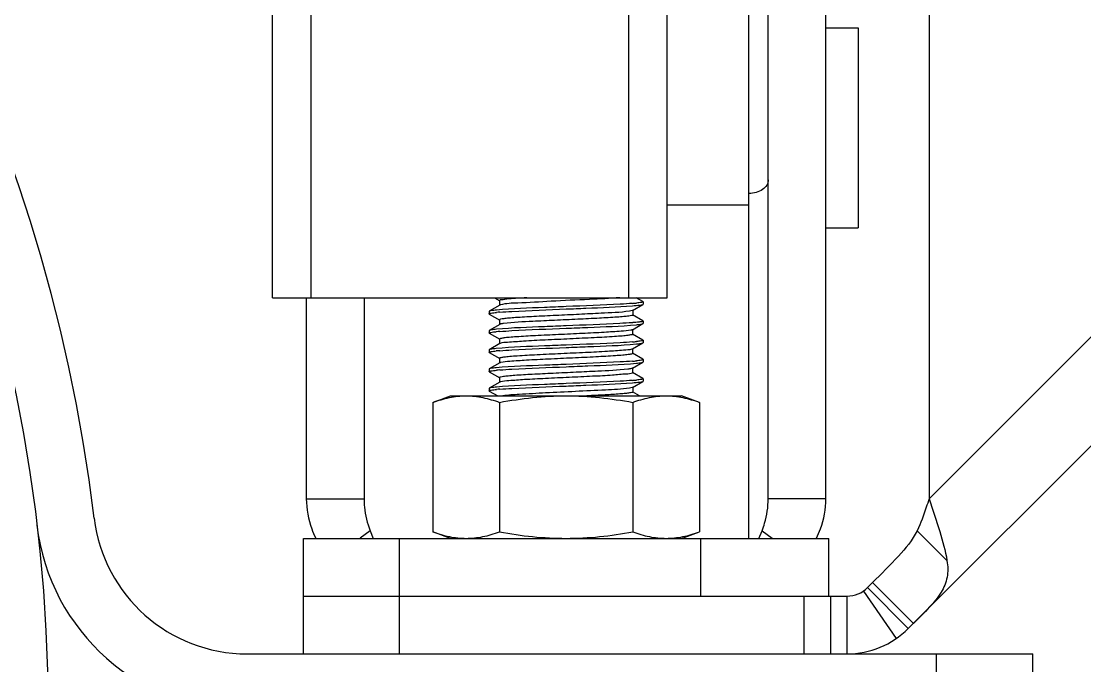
# Model space of a CAD drawing. Extents: x 1382187 to 1725648, y 860327 to 1571294.
# Drawn here: x 1509380 to 1510363, y 1235059 to 1235654 of the extents above; entities that cross this region are included whole.
import ezdxf

# ---------------------------------------------------------------- set-up
doc = ezdxf.new("R2010")
doc.units = 0
doc.header["$LTSCALE"] = 1000
doc.header["$MEASUREMENT"] = 0

msp = doc.modelspace()

# ---------------------------------------------------------------- linework, layer by layer
at = {"linetype": 'Continuous'}
for p, q in [((1509611.96, 1235398.99), (1509611.96, 1238358.6)), ((1509647.55, 1235398.99), (1509647.55, 1238358.6)), ((1509941.17, 1235398.99), (1509941.17, 1238358.6)), ((1509976.76, 1235398.99), (1509976.76, 1238358.6)), ((1510052.39, 1235176.55), (1510052.39, 1236197.1)), ((1510070.18, 1235213.07), (1510070.18, 1235747.36)), ((1510123.57, 1235213.07), (1510123.57, 1235747.36)), ((1510218.88, 1235747.36), (1510218.88, 1235213.02)), ((1510123.57, 1235648.35), (1510153.36, 1235648.35)), ((1510218.88, 1235213.02), (1510647.15, 1235641.29)), ((1510697.48, 1235590.96), (1510199.76, 1235093.24)), ((1509976.76, 1235484.88), (1510052.39, 1235484.88)), ((1510123.57, 1235463.42), (1510153.36, 1235463.42)), ((1509611.96, 1235398.99), (1509976.76, 1235398.99)), ((1509643.1, 1235398.99), (1509643.1, 1235213.07)), ((1509696.49, 1235398.99), (1509696.49, 1235213.07)), ((1509816.98, 1235398.99), (1509821.98, 1235396.1)), ((1509821.79, 1235396.32), (1509821.79, 1235391.87)), ((1509954.35, 1235395.4), (1509948.15, 1235398.99)), ((1509954.35, 1235395.4), (1509954.51, 1235395.21)), ((1509954.51, 1235395.21), (1509954.51, 1235392.98)), ((1509812.32, 1235386.51), (1509812.15, 1235386.31)), ((1509812.15, 1235386.31), (1509812.15, 1235384.09)), ((1509812.32, 1235383.89), (1509812.15, 1235384.09)), ((1509821.98, 1235392.1), (1509812.32, 1235386.51)), ((1509812.32, 1235383.89), (1509821.98, 1235378.3)), ((1509944.69, 1235387.2), (1509954.35, 1235392.79)), ((1509944.88, 1235387.42), (1509944.88, 1235382.97)), ((1509954.35, 1235392.79), (1509954.51, 1235392.98)), ((1509821.98, 1235374.3), (1509812.32, 1235368.71)), ((1509821.79, 1235378.53), (1509821.79, 1235374.08)), ((1509954.35, 1235377.61), (1509944.69, 1235383.2)), ((1509944.69, 1235369.4), (1509954.35, 1235374.99)), ((1509954.35, 1235377.61), (1509954.51, 1235377.41)), ((1509954.35, 1235374.99), (1509954.51, 1235375.19)), ((1509954.51, 1235377.41), (1509954.51, 1235375.19)), ((1509812.32, 1235368.71), (1509812.15, 1235368.52)), ((1509812.15, 1235368.52), (1509812.15, 1235366.29)), ((1509812.32, 1235366.1), (1509812.15, 1235366.29)), ((1509812.32, 1235366.1), (1509821.98, 1235360.51)), ((1509954.35, 1235359.81), (1509944.69, 1235365.4)), ((1509944.88, 1235365.18), (1509944.88, 1235369.63)), ((1509821.98, 1235356.51), (1509812.32, 1235350.92)), ((1509821.79, 1235360.73), (1509821.79, 1235356.28)), ((1509822.2, 1235356.61), (1509821.98, 1235356.51)), ((1509944.69, 1235351.61), (1509954.35, 1235357.2)), ((1509954.35, 1235359.81), (1509954.51, 1235359.62)), ((1509954.35, 1235357.2), (1509954.51, 1235357.39)), ((1509954.51, 1235359.62), (1509954.51, 1235357.39)), ((1509812.32, 1235350.92), (1509812.15, 1235350.72)), ((1509812.15, 1235350.72), (1509812.15, 1235348.5)), ((1509812.32, 1235348.3), (1509812.15, 1235348.5)), ((1509812.32, 1235348.3), (1509821.98, 1235342.71)), ((1509954.35, 1235342.02), (1509944.69, 1235347.61)), ((1509944.88, 1235347.38), (1509944.88, 1235351.83)), ((1509821.98, 1235338.71), (1509812.32, 1235333.12)), ((1509821.79, 1235342.94), (1509821.79, 1235338.49)), ((1509944.69, 1235333.81), (1509954.35, 1235339.4)), ((1509954.35, 1235342.02), (1509954.51, 1235341.82)), ((1509954.35, 1235339.4), (1509954.51, 1235339.6)), ((1509954.51, 1235341.82), (1509954.51, 1235339.6)), ((1509812.32, 1235333.12), (1509812.15, 1235332.93)), ((1509812.15, 1235332.93), (1509812.15, 1235330.7)), ((1509812.32, 1235330.51), (1509812.15, 1235330.7)), ((1509812.32, 1235330.51), (1509821.98, 1235324.92)), ((1509821.79, 1235325.14), (1509821.79, 1235320.69)), ((1509944.69, 1235333.81), (1509944.42, 1235333.69)), ((1509954.35, 1235324.22), (1509944.69, 1235329.82)), ((1509944.88, 1235329.59), (1509944.88, 1235334.04)), ((1509812.32, 1235315.33), (1509812.15, 1235315.13)), ((1509812.15, 1235315.13), (1509812.15, 1235312.91)), ((1509821.98, 1235320.92), (1509812.32, 1235315.33)), ((1509944.69, 1235316.02), (1509954.35, 1235321.61)), ((1509944.88, 1235316.24), (1509944.88, 1235311.79)), ((1509954.35, 1235324.22), (1509954.51, 1235324.03)), ((1509954.35, 1235321.61), (1509954.51, 1235321.8)), ((1509954.51, 1235324.03), (1509954.51, 1235321.8)), ((1509760.05, 1235302.22), (1509776.56, 1235308.24)), ((1509776.56, 1235308.24), (1509990.1, 1235308.24)), ((1509812.32, 1235312.71), (1509812.15, 1235312.91)), ((1509812.32, 1235312.71), (1509820.06, 1235308.24)), ((1509951.22, 1235308.24), (1509944.69, 1235312.02)), ((1510006.62, 1235302.22), (1509990.1, 1235308.24)), ((1509760.05, 1235302.22), (1509760.05, 1235182.56)), ((1509821.69, 1235302.22), (1509821.69, 1235182.56)), ((1509944.98, 1235302.22), (1509944.98, 1235182.56)), ((1510006.62, 1235302.22), (1510006.62, 1235182.56)), ((1509643.1, 1235213.07), (1509696.49, 1235213.07)), ((1510123.57, 1235213.07), (1510070.18, 1235213.07)), ((1509702.16, 1235183.64), (1509692.9, 1235176.6)), ((1509702.16, 1235183.64), (1509705.01, 1235176.55)), ((1509776.56, 1235176.55), (1509760.05, 1235182.56)), ((1509990.1, 1235176.55), (1510006.62, 1235182.56)), ((1510061.66, 1235176.55), (1510064.51, 1235183.64)), ((1510064.51, 1235183.64), (1510073.77, 1235176.6)), ((1510207.88, 1235183.59), (1510235.52, 1235155.95)), ((1509640.43, 1235176.55), (1510126.24, 1235176.55)), ((1509640.43, 1235069.78), (1509640.43, 1235176.55)), ((1509729.4, 1235123.17), (1509729.4, 1235176.55)), ((1510007.9, 1235123.17), (1510007.9, 1235176.55)), ((1510126.24, 1235123.17), (1510126.24, 1235176.55)), ((1510158.26, 1235127.86), (1510188.49, 1235083.87)), ((1510166.76, 1235135.74), (1510162.01, 1235130.99)), ((1510199.76, 1235093.24), (1510162.01, 1235130.99)), ((1510204.51, 1235097.99), (1510166.76, 1235135.74)), ((1509640.43, 1235123.17), (1510143.14, 1235123.17)), ((1509729.4, 1235069.78), (1509729.4, 1235123.17)), ((1510103.46, 1235069.78), (1510103.46, 1235123.17)), ((1510128.2, 1235069.78), (1510128.2, 1235123.17)), ((1510143.14, 1235069.78), (1510143.14, 1235123.17)), ((1509588.28, 1235069.78), (1510314.86, 1235069.78)), ((1510225.89, 1234963.01), (1510225.89, 1235069.78)), ((1510314.86, 1234963.01), (1510314.86, 1235069.78))]:
    msp.add_line(p, q, dxfattribs=at)
msp.add_line((1510153.36, 1235648.35), (1510153.36, 1235463.42))
msp.add_circle((1507952.58, 1235016.4), 1451.62, dxfattribs=at)
for centre, radius, start, end in [((1507952.58, 1235016.4), 1505.01, 6.82415, 173.17585), ((1509929.95, 1235584.48), 191.34, 274.44401, 275.50896), ((1509837.77, 1235182.35), 203.86, 94.45812, 95.31469), ((1509824.46, 1235385.8), 6.79, 105.09314, 106.14114), ((1509923.4, 1235647.25), 272.18, 274.42341, 274.54966), ((1509837.53, 1235167.42), 200.98, 94.45697, 95.35574), ((1509929.93, 1235549.12), 191.58, 274.44141, 275.50783), ((1509837.5, 1235149.96), 200.64, 94.45612, 95.36224), ((1509929.85, 1235532.32), 192.58, 274.44667, 275.48819), ((1509837.67, 1235130.1), 202.71, 94.45704, 95.331), ((1509824.46, 1235314.62), 6.79, 105.09314, 106.14114), ((1509929.95, 1235513.3), 191.34, 274.44401, 275.50896), ((1509837.77, 1235111.17), 203.86, 94.45812, 95.31469), ((1509588.28, 1235212.14), 195.74, 186.82415, 270), ((1509588.28, 1235212.14), 142.36, 186.82415, 270), ((1510143.14, 1235149.86), 26.69, 270, 315), ((1510143.14, 1235149.86), 80.08, 270, 315)]:
    msp.add_arc(centre, radius, start, end, dxfattribs=at)
for points, knots in [([(1510070.18, 1235507.83), (1510070.18, 1235506.16), (1510069.1, 1235502.58), (1510064.95, 1235498.48), (1510059.13, 1235495.85), (1510054.68, 1235495.25), (1510052.39, 1235495.25)], [0, 0, 0, 0, 0.209483, 0.444656, 0.71201, 1, 1, 1, 1]), ([(1509847.14, 1235398.99), (1509843.6, 1235398.79), (1509837.56, 1235398.34), (1509829.09, 1235397.94), (1509825.2, 1235396.99), (1509821.79, 1235396.93), (1509821.79, 1235396.32)], [0, 0, 0, 0, 0.415981, 0.731164, 0.928613, 1, 1, 1, 1]), ([(1509933.11, 1235398.99), (1509923.69, 1235398.25), (1509902.46, 1235397.15), (1509870.88, 1235395.94), (1509843.64, 1235393.99), (1509827.83, 1235393.75), (1509822.69, 1235392.36)], [0, 0, 0, 0, 0.256105, 0.576785, 0.855532, 1, 1, 1, 1]), ([(1509944.78, 1235393.71), (1509941.01, 1235393.41), (1509920.54, 1235392.17), (1509900.04, 1235391.42), (1509883.33, 1235390.76)], [0, 0, 0, 0, 0.184436, 1, 1, 1, 1]), ([(1509953.87, 1235394.83), (1509953.59, 1235394.74), (1509951.76, 1235394.35), (1509949.89, 1235394.17), (1509948.32, 1235394.02)], [0, 0, 0, 0, 0.157623, 1, 1, 1, 1]), ([(1509954.51, 1235395.21), (1509954.51, 1235395.13), (1509954.26, 1235394.94), (1509954.04, 1235394.88), (1509953.87, 1235394.83)], [0, 0, 0, 0, 0.324871, 1, 1, 1, 1]), ([(1509812.16, 1235384.09), (1509812.16, 1235384.19), (1509812.5, 1235384.39), (1509812.77, 1235384.46), (1509812.98, 1235384.52)], [0, 0, 0, 0, 0.313847, 1, 1, 1, 1]), ([(1509818.84, 1235387.55), (1509818.01, 1235387.47), (1509815.86, 1235387.17), (1509813.51, 1235387.19), (1509812.32, 1235386.51)], [0, 0, 0, 0, 0.37952, 1, 1, 1, 1]), ([(1509812.98, 1235384.52), (1509813.29, 1235384.6), (1509815.25, 1235384.98), (1509817.23, 1235385.17), (1509818.88, 1235385.33)], [0, 0, 0, 0, 0.163234, 1, 1, 1, 1]), ([(1509883.33, 1235390.76), (1509876.7, 1235390.5), (1509855.19, 1235389.58), (1509833.66, 1235388.94), (1509818.84, 1235387.55)], [0, 0, 0, 0, 0.308576, 1, 1, 1, 1]), ([(1509941.94, 1235386.54), (1509933.25, 1235385.23), (1509917.69, 1235384.71), (1509894.99, 1235383.47), (1509874.2, 1235382.57), (1509854.61, 1235381.62), (1509839.97, 1235380.82), (1509830.89, 1235380.09), (1509825.99, 1235379.67), (1509823.66, 1235379.15), (1509821.79, 1235378.89), (1509821.79, 1235378.53)], [0, 0, 0, 0, 0.218787, 0.386207, 0.566108, 0.736243, 0.875583, 0.928118, 0.966979, 0.991, 1, 1, 1, 1]), ([(1509821.92, 1235385.59), (1509825.69, 1235385.88), (1509846.15, 1235387.12), (1509866.64, 1235387.87), (1509883.33, 1235388.54)], [0, 0, 0, 0, 0.184575, 1, 1, 1, 1]), ([(1509822.57, 1235392.32), (1509822.45, 1235392.29), (1509822.25, 1235392.23), (1509822.06, 1235392.14), (1509821.98, 1235392.1)], [0, 0, 0, 0, 0.572041, 1, 1, 1, 1]), ([(1509883.33, 1235388.54), (1509889.43, 1235388.78), (1509909.88, 1235389.62), (1509930.35, 1235390.35), (1509944.68, 1235391.48)], [0, 0, 0, 0, 0.297863, 1, 1, 1, 1]), ([(1509944.69, 1235387.2), (1509944.57, 1235387.13), (1509943.68, 1235386.8), (1509942.74, 1235386.66), (1509941.94, 1235386.54)], [0, 0, 0, 0, 0.147905, 1, 1, 1, 1]), ([(1509944.68, 1235391.48), (1509946.9, 1235391.65), (1509950.05, 1235392.09), (1509953.45, 1235392.28), (1509954.35, 1235392.79)], [0, 0, 0, 0, 0.683734, 1, 1, 1, 1]), ([(1509825.5, 1235375.07), (1509825.07, 1235375.01), (1509823.9, 1235374.81), (1509822.65, 1235374.69), (1509821.98, 1235374.3)], [0, 0, 0, 0, 0.360643, 1, 1, 1, 1]), ([(1509944.88, 1235382.97), (1509944.88, 1235382.62), (1509943.06, 1235382.36), (1509940.79, 1235381.85), (1509936.02, 1235381.44), (1509927.16, 1235380.71), (1509912.84, 1235379.93), (1509893.61, 1235378.98), (1509873.07, 1235378.08), (1509850.23, 1235376.88), (1509834.46, 1235376.27), (1509825.5, 1235375.07)], [0, 0, 0, 0, 0.00884, 0.032379, 0.070466, 0.122006, 0.258971, 0.426878, 0.605536, 0.773444, 1, 1, 1, 1]), ([(1509944.39, 1235375.88), (1509940.61, 1235375.59), (1509920.27, 1235374.37), (1509899.91, 1235373.62), (1509883.33, 1235372.97)], [0, 0, 0, 0, 0.18595, 1, 1, 1, 1]), ([(1509883.33, 1235370.74), (1509890.07, 1235371.01), (1509911.73, 1235371.94), (1509933.44, 1235372.55), (1509948.32, 1235374)], [0, 0, 0, 0, 0.310578, 1, 1, 1, 1]), ([(1509952.1, 1235376.67), (1509951.65, 1235376.6), (1509949.28, 1235376.29), (1509946.91, 1235376.08), (1509944.98, 1235375.93)], [0, 0, 0, 0, 0.190828, 1, 1, 1, 1]), ([(1509948.32, 1235374), (1509949.09, 1235374.07), (1509951.08, 1235374.36), (1509953.25, 1235374.36), (1509954.35, 1235374.99)], [0, 0, 0, 0, 0.377935, 1, 1, 1, 1]), ([(1509954.51, 1235377.41), (1509954.51, 1235377.33), (1509953.7, 1235376.74), (1509952.87, 1235376.79), (1509952.1, 1235376.67)], [0, 0, 0, 0, 0.093121, 1, 1, 1, 1]), ([(1509812.16, 1235366.29), (1509812.16, 1235366.38), (1509812.44, 1235366.58), (1509812.69, 1235366.64), (1509812.87, 1235366.69)], [0, 0, 0, 0, 0.318631, 1, 1, 1, 1]), ([(1509818.88, 1235369.76), (1509818.05, 1235369.68), (1509815.88, 1235369.38), (1509813.51, 1235369.4), (1509812.32, 1235368.71)], [0, 0, 0, 0, 0.379704, 1, 1, 1, 1]), ([(1509812.87, 1235366.69), (1509813.18, 1235366.78), (1509815.13, 1235367.18), (1509817.11, 1235367.37), (1509818.77, 1235367.52)], [0, 0, 0, 0, 0.159226, 1, 1, 1, 1]), ([(1509883.33, 1235372.97), (1509876.71, 1235372.7), (1509855.22, 1235371.79), (1509833.7, 1235371.15), (1509818.88, 1235369.76)], [0, 0, 0, 0, 0.308379, 1, 1, 1, 1]), ([(1509943.22, 1235368.97), (1509940.27, 1235368.38), (1509932.04, 1235367.77), (1509917.11, 1235366.76), (1509897.74, 1235365.84), (1509876.49, 1235364.87), (1509856.19, 1235363.9), (1509840.91, 1235363.09), (1509831.38, 1235362.33), (1509826.21, 1235361.91), (1509823.77, 1235361.36), (1509821.79, 1235361.11), (1509821.79, 1235360.73)], [0, 0, 0, 0, 0.074051, 0.202548, 0.368862, 0.551322, 0.726125, 0.870472, 0.925123, 0.96561, 0.990669, 1, 1, 1, 1]), ([(1509821.91, 1235367.79), (1509825.68, 1235368.09), (1509846.14, 1235369.33), (1509866.63, 1235370.08), (1509883.33, 1235370.74)], [0, 0, 0, 0, 0.184524, 1, 1, 1, 1]), ([(1509944.88, 1235365.18), (1509944.88, 1235364.77), (1509942.73, 1235364.54), (1509940.1, 1235363.94), (1509934.53, 1235363.52), (1509924.32, 1235362.73), (1509908.09, 1235361.89), (1509886.75, 1235360.89), (1509864.9, 1235359.84), (1509845.58, 1235359.03), (1509831.79, 1235357.72), (1509824.38, 1235357.48), (1509822.2, 1235356.61)], [0, 0, 0, 0, 0.009911, 0.036684, 0.079861, 0.138026, 0.290611, 0.473012, 0.659513, 0.823824, 0.942824, 1, 1, 1, 1]), ([(1509944.69, 1235369.4), (1509944.52, 1235369.3), (1509944.02, 1235369.14), (1509943.53, 1235369.03), (1509943.22, 1235368.97)], [0, 0, 0, 0, 0.388593, 1, 1, 1, 1]), ([(1509883.33, 1235355.17), (1509876.68, 1235354.91), (1509855.16, 1235353.99), (1509833.6, 1235353.35), (1509818.77, 1235351.95)], [0, 0, 0, 0, 0.308852, 1, 1, 1, 1]), ([(1509944.77, 1235358.12), (1509941, 1235357.82), (1509920.53, 1235356.58), (1509900.04, 1235355.83), (1509883.33, 1235355.17)], [0, 0, 0, 0, 0.184477, 1, 1, 1, 1]), ([(1509883.33, 1235352.95), (1509890.05, 1235353.21), (1509911.7, 1235354.14), (1509933.39, 1235354.75), (1509948.27, 1235356.2)], [0, 0, 0, 0, 0.310323, 1, 1, 1, 1]), ([(1509948.27, 1235356.2), (1509949.04, 1235356.27), (1509951.05, 1235356.56), (1509953.24, 1235356.56), (1509954.35, 1235357.2)], [0, 0, 0, 0, 0.378132, 1, 1, 1, 1]), ([(1509953.84, 1235359.23), (1509953.56, 1235359.15), (1509951.73, 1235358.76), (1509949.88, 1235358.58), (1509948.32, 1235358.43)], [0, 0, 0, 0, 0.159145, 1, 1, 1, 1]), ([(1509954.51, 1235359.62), (1509954.51, 1235359.53), (1509954.25, 1235359.34), (1509954.02, 1235359.28), (1509953.84, 1235359.23)], [0, 0, 0, 0, 0.322656, 1, 1, 1, 1]), ([(1509812.16, 1235348.5), (1509812.16, 1235348.6), (1509812.49, 1235348.8), (1509812.75, 1235348.87), (1509812.96, 1235348.92)], [0, 0, 0, 0, 0.315061, 1, 1, 1, 1]), ([(1509818.77, 1235351.95), (1509817.94, 1235351.87), (1509815.82, 1235351.57), (1509813.49, 1235351.59), (1509812.32, 1235350.92)], [0, 0, 0, 0, 0.37931, 1, 1, 1, 1]), ([(1509812.96, 1235348.92), (1509813.27, 1235349), (1509815.18, 1235349.39), (1509817.12, 1235349.57), (1509818.75, 1235349.73)], [0, 0, 0, 0, 0.163145, 1, 1, 1, 1]), ([(1509944.14, 1235351.39), (1509941.67, 1235350.66), (1509934.02, 1235350.21), (1509919.79, 1235349.07), (1509900.45, 1235348.19), (1509878.77, 1235347.18), (1509857.78, 1235346.19), (1509841.86, 1235345.36), (1509831.88, 1235344.58), (1509826.45, 1235344.15), (1509823.89, 1235343.57), (1509821.79, 1235343.33), (1509821.79, 1235342.94)], [0, 0, 0, 0, 0.062951, 0.18524, 0.350271, 0.535399, 0.715185, 0.864922, 0.92187, 0.964113, 0.990297, 1, 1, 1, 1]), ([(1509821.91, 1235350), (1509825.68, 1235350.29), (1509846.14, 1235351.53), (1509866.63, 1235352.28), (1509883.33, 1235352.95)], [0, 0, 0, 0, 0.18453, 1, 1, 1, 1]), ([(1509944.88, 1235347.38), (1509944.88, 1235347), (1509942.84, 1235346.75), (1509940.34, 1235346.19), (1509935.04, 1235345.77), (1509925.29, 1235344.99), (1509909.69, 1235344.17), (1509889.04, 1235343.19), (1509867.57, 1235342.2), (1509848.21, 1235341.3), (1509833.6, 1235340.24), (1509825.66, 1235339.69), (1509822.94, 1235339.04)], [0, 0, 0, 0, 0.00951, 0.035123, 0.076469, 0.132247, 0.279239, 0.456494, 0.640275, 0.805971, 0.931424, 1, 1, 1, 1]), ([(1509944.69, 1235351.61), (1509944.61, 1235351.57), (1509944.44, 1235351.49), (1509944.25, 1235351.43), (1509944.14, 1235351.39)], [0, 0, 0, 0, 0.430479, 1, 1, 1, 1]), ([(1509883.33, 1235337.38), (1509876.68, 1235337.11), (1509855.15, 1235336.19), (1509833.58, 1235335.56), (1509818.75, 1235334.15)], [0, 0, 0, 0, 0.308927, 1, 1, 1, 1]), ([(1509821.92, 1235332.2), (1509825.69, 1235332.5), (1509846.15, 1235333.74), (1509866.63, 1235334.49), (1509883.33, 1235335.15)], [0, 0, 0, 0, 0.184554, 1, 1, 1, 1]), ([(1509822.94, 1235339.04), (1509822.75, 1235338.99), (1509822.42, 1235338.9), (1509822.1, 1235338.78), (1509821.98, 1235338.71)], [0, 0, 0, 0, 0.59312, 1, 1, 1, 1]), ([(1509944.78, 1235340.33), (1509941.01, 1235340.03), (1509920.54, 1235338.79), (1509900.04, 1235338.04), (1509883.33, 1235337.38)], [0, 0, 0, 0, 0.184455, 1, 1, 1, 1]), ([(1509883.33, 1235335.15), (1509890.07, 1235335.42), (1509911.73, 1235336.35), (1509933.44, 1235336.96), (1509948.32, 1235338.41)], [0, 0, 0, 0, 0.310595, 1, 1, 1, 1]), ([(1509953.83, 1235341.43), (1509953.55, 1235341.35), (1509951.71, 1235340.96), (1509949.84, 1235340.78), (1509948.27, 1235340.63)], [0, 0, 0, 0, 0.159397, 1, 1, 1, 1]), ([(1509948.32, 1235338.41), (1509949.09, 1235338.48), (1509951.08, 1235338.77), (1509953.25, 1235338.77), (1509954.35, 1235339.4)], [0, 0, 0, 0, 0.377931, 1, 1, 1, 1]), ([(1509954.51, 1235341.82), (1509954.51, 1235341.74), (1509954.24, 1235341.55), (1509954.01, 1235341.48), (1509953.83, 1235341.43)], [0, 0, 0, 0, 0.322005, 1, 1, 1, 1]), ([(1509812.16, 1235330.7), (1509812.16, 1235330.79), (1509812.45, 1235330.99), (1509812.7, 1235331.06), (1509812.89, 1235331.11)], [0, 0, 0, 0, 0.317967, 1, 1, 1, 1]), ([(1509818.75, 1235334.15), (1509817.93, 1235334.08), (1509815.81, 1235333.78), (1509813.49, 1235333.8), (1509812.32, 1235333.12)], [0, 0, 0, 0, 0.379296, 1, 1, 1, 1]), ([(1509812.89, 1235331.11), (1509813.2, 1235331.19), (1509815.16, 1235331.59), (1509817.16, 1235331.78), (1509818.84, 1235331.94)], [0, 0, 0, 0, 0.159617, 1, 1, 1, 1]), ([(1509940.31, 1235332.94), (1509931.1, 1235331.82), (1509915.14, 1235331.15), (1509892.2, 1235329.97), (1509871.93, 1235329.08), (1509853.05, 1235328.15), (1509839.06, 1235327.37), (1509830.41, 1235326.66), (1509825.77, 1235326.25), (1509823.55, 1235325.75), (1509821.79, 1235325.49), (1509821.79, 1235325.14)], [0, 0, 0, 0, 0.234088, 0.402448, 0.579889, 0.745639, 0.880314, 0.930897, 0.968237, 0.991317, 1, 1, 1, 1]), ([(1509944.7, 1235329.37), (1509943.05, 1235328.39), (1509936.46, 1235328.44), (1509924.46, 1235326.95), (1509906.69, 1235326.3), (1509886.11, 1235325.25), (1509865.11, 1235324.29), (1509846.45, 1235323.41), (1509832.62, 1235322.35), (1509825.17, 1235321.85), (1509822.69, 1235321.18)], [0, 0, 0, 0, 0.046973, 0.152409, 0.303029, 0.479455, 0.658932, 0.818305, 0.937036, 1, 1, 1, 1]), ([(1509944.42, 1235333.69), (1509944.21, 1235333.61), (1509942.86, 1235333.25), (1509941.48, 1235333.08), (1509940.31, 1235332.94)], [0, 0, 0, 0, 0.158312, 1, 1, 1, 1]), ([(1509944.88, 1235329.59), (1509944.88, 1235329.55), (1509944.83, 1235329.45), (1509944.75, 1235329.4), (1509944.7, 1235329.37)], [0, 0, 0, 0, 0.402304, 1, 1, 1, 1]), ([(1509818.84, 1235316.37), (1509818.01, 1235316.29), (1509815.86, 1235315.99), (1509813.51, 1235316.01), (1509812.32, 1235315.33)], [0, 0, 0, 0, 0.37952, 1, 1, 1, 1]), ([(1509883.33, 1235319.58), (1509876.7, 1235319.32), (1509855.19, 1235318.4), (1509833.66, 1235317.76), (1509818.84, 1235316.37)], [0, 0, 0, 0, 0.308576, 1, 1, 1, 1]), ([(1509821.92, 1235314.41), (1509825.69, 1235314.7), (1509846.15, 1235315.94), (1509866.64, 1235316.69), (1509883.33, 1235317.36)], [0, 0, 0, 0, 0.184575, 1, 1, 1, 1]), ([(1509822.57, 1235321.14), (1509822.45, 1235321.11), (1509822.25, 1235321.05), (1509822.06, 1235320.96), (1509821.98, 1235320.92)], [0, 0, 0, 0, 0.572041, 1, 1, 1, 1]), ([(1509941.94, 1235315.36), (1509934.58, 1235314.25), (1509908.65, 1235313.1), (1509874.64, 1235311.47), (1509843.02, 1235309.78), (1509829.79, 1235308.98), (1509824.81, 1235308.24)], [0, 0, 0, 0, 0.190457, 0.661719, 0.871239, 1, 1, 1, 1]), ([(1509944.78, 1235322.53), (1509941.01, 1235322.23), (1509920.54, 1235320.99), (1509900.04, 1235320.25), (1509883.33, 1235319.58)], [0, 0, 0, 0, 0.184436, 1, 1, 1, 1]), ([(1509883.33, 1235317.36), (1509889.43, 1235317.6), (1509909.88, 1235318.44), (1509930.35, 1235319.17), (1509944.68, 1235320.3)], [0, 0, 0, 0, 0.297863, 1, 1, 1, 1]), ([(1509944.69, 1235316.02), (1509944.57, 1235315.95), (1509943.68, 1235315.62), (1509942.74, 1235315.48), (1509941.94, 1235315.36)], [0, 0, 0, 0, 0.147905, 1, 1, 1, 1]), ([(1509944.68, 1235320.3), (1509946.9, 1235320.47), (1509950.05, 1235320.91), (1509953.45, 1235321.1), (1509954.35, 1235321.61)], [0, 0, 0, 0, 0.683734, 1, 1, 1, 1]), ([(1509953.87, 1235323.65), (1509953.59, 1235323.56), (1509951.76, 1235323.17), (1509949.89, 1235322.99), (1509948.32, 1235322.84)], [0, 0, 0, 0, 0.157623, 1, 1, 1, 1]), ([(1509954.51, 1235324.03), (1509954.51, 1235323.95), (1509954.26, 1235323.76), (1509954.04, 1235323.7), (1509953.87, 1235323.65)], [0, 0, 0, 0, 0.324871, 1, 1, 1, 1]), ([(1509760.05, 1235302.22), (1509765.05, 1235304.04), (1509775.15, 1235307.08), (1509785.68, 1235308.24), (1509790.87, 1235308.24)], [0, 0, 0, 0, 0.506411, 1, 1, 1, 1]), ([(1509790.87, 1235308.24), (1509796.06, 1235308.24), (1509806.59, 1235307.08), (1509816.69, 1235304.04), (1509821.69, 1235302.22)], [0, 0, 0, 0, 0.493589, 1, 1, 1, 1]), ([(1509812.16, 1235312.91), (1509812.16, 1235313.01), (1509812.5, 1235313.21), (1509812.77, 1235313.28), (1509812.98, 1235313.34)], [0, 0, 0, 0, 0.313847, 1, 1, 1, 1]), ([(1509812.98, 1235313.34), (1509813.29, 1235313.42), (1509815.25, 1235313.8), (1509817.23, 1235313.99), (1509818.88, 1235314.15)], [0, 0, 0, 0, 0.163234, 1, 1, 1, 1]), ([(1509944.88, 1235311.79), (1509944.88, 1235311.5), (1509943.43, 1235311.22), (1509941.55, 1235310.8), (1509937.67, 1235310.4), (1509930.34, 1235309.76), (1509918.32, 1235309.04), (1509908.09, 1235308.51), (1509902.37, 1235308.24)], [0, 0, 0, 0, 0.020558, 0.074229, 0.161254, 0.279605, 0.598487, 1, 1, 1, 1]), ([(1509944.98, 1235302.22), (1509949.98, 1235304.04), (1509960.08, 1235307.08), (1509970.61, 1235308.24), (1509975.8, 1235308.24)], [0, 0, 0, 0, 0.506411, 1, 1, 1, 1]), ([(1509975.8, 1235308.24), (1509980.99, 1235308.24), (1509991.52, 1235307.08), (1510001.62, 1235304.04), (1510006.62, 1235302.22)], [0, 0, 0, 0, 0.493589, 1, 1, 1, 1]), ([(1509643.1, 1235213.07), (1509643.1, 1235203.69), (1509645.43, 1235190.98), (1509650.42, 1235179.44), (1509651.84, 1235176.59)], [0, 0, 0, 0, 0.746457, 1, 1, 1, 1]), ([(1509696.49, 1235213.07), (1509696.49, 1235210.53), (1509696.98, 1235200.5), (1509699.43, 1235190.6), (1509702.16, 1235183.64)], [0, 0, 0, 0, 0.253697, 1, 1, 1, 1]), ([(1510064.51, 1235183.64), (1510065.41, 1235185.94), (1510068.67, 1235195.42), (1510070.18, 1235205.51), (1510070.18, 1235213.07)], [0, 0, 0, 0, 0.246008, 1, 1, 1, 1]), ([(1510114.83, 1235176.59), (1510116.24, 1235179.44), (1510121.24, 1235190.98), (1510123.57, 1235203.69), (1510123.57, 1235213.07)], [0, 0, 0, 0, 0.253543, 1, 1, 1, 1]), ([(1510218.88, 1235213.02), (1510218.06, 1235210.48), (1510214.84, 1235200.52), (1510211.28, 1235190.62), (1510207.88, 1235183.59)], [0, 0, 0, 0, 0.255061, 1, 1, 1, 1]), ([(1510218.88, 1235213.02), (1510222.32, 1235202.99), (1510228.76, 1235184.25), (1510234.03, 1235165.05), (1510235.52, 1235155.95)], [0, 0, 0, 0, 0.53484, 1, 1, 1, 1]), ([(1509760.05, 1235182.56), (1509765.05, 1235180.74), (1509775.15, 1235177.71), (1509785.68, 1235176.55), (1509790.87, 1235176.55)], [0, 0, 0, 0, 0.506411, 1, 1, 1, 1]), ([(1509790.87, 1235176.55), (1509796.06, 1235176.55), (1509806.59, 1235177.71), (1509816.69, 1235180.74), (1509821.69, 1235182.56)], [0, 0, 0, 0, 0.493589, 1, 1, 1, 1]), ([(1509944.98, 1235182.56), (1509949.98, 1235180.74), (1509960.08, 1235177.71), (1509970.61, 1235176.55), (1509975.8, 1235176.55)], [0, 0, 0, 0, 0.506411, 1, 1, 1, 1]), ([(1509975.8, 1235176.55), (1509980.99, 1235176.55), (1509991.52, 1235177.71), (1510001.62, 1235180.74), (1510006.62, 1235182.56)], [0, 0, 0, 0, 0.493589, 1, 1, 1, 1]), ([(1510207.88, 1235183.59), (1510203.64, 1235174.83), (1510189.78, 1235158.42), (1510174.79, 1235143.76), (1510166.76, 1235135.74)], [0, 0, 0, 0, 0.46168, 1, 1, 1, 1]), ([(1510235.52, 1235155.95), (1510236.35, 1235150.92), (1510236.66, 1235140.54), (1510230.34, 1235125.44), (1510218.57, 1235111.9), (1510209.44, 1235102.91), (1510204.51, 1235097.99)], [0, 0, 0, 0, 0.222359, 0.440545, 0.696247, 1, 1, 1, 1])]:
    msp.add_open_spline(points, degree=3, knots=knots, dxfattribs=at)
for points in [[(1509821.69, 1235302.22), (1509842, 1235305.92), (1509862.69, 1235308.24), (1509883.33, 1235308.24)], [(1509883.33, 1235308.24), (1509903.98, 1235308.24), (1509924.67, 1235305.92), (1509944.98, 1235302.22)], [(1509821.69, 1235182.56), (1509842, 1235178.87), (1509862.69, 1235176.55), (1509883.33, 1235176.55)], [(1509883.33, 1235176.55), (1509903.98, 1235176.55), (1509924.67, 1235178.87), (1509944.98, 1235182.56)]]:
    msp.add_open_spline(points, degree=3, dxfattribs=at)

doc.saveas('drawing.dxf')
